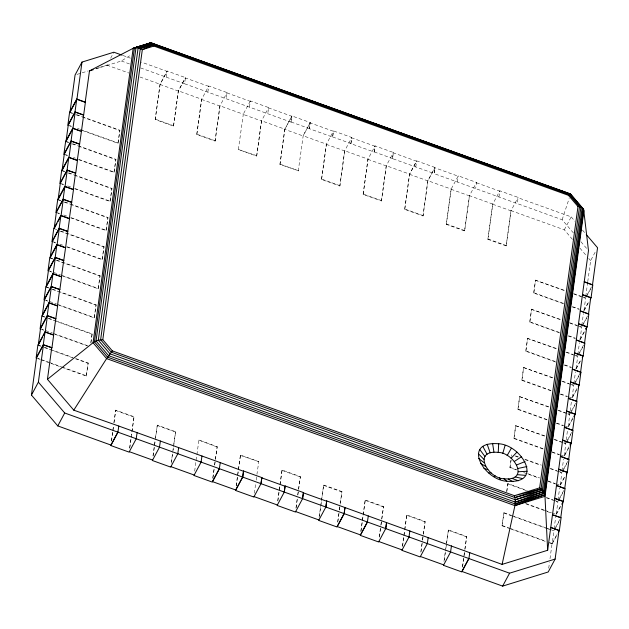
<?xml version="1.0" encoding="UTF-8"?>
<svg xmlns="http://www.w3.org/2000/svg" width="629" height="629" viewBox="0 0 629 629"><rect width="100%" height="100%" fill="white"/><g stroke="black" fill="none" stroke-linecap="round" stroke-linejoin="round"><path stroke-width="0.47" stroke-dasharray="3.15 2.36" d="M40.673 359.686L86.259 376.103L88.17 362.996L76.156 358.672M90.851 342.435L92.133 333.897L55.171 320.586M58.631 305.104L94.193 317.912L96.103 304.806L59.134 291.494M62.593 276.013L98.155 288.813L100.066 275.706L56.634 260.068M66.556 246.914L102.118 259.722L104.029 246.607L60.596 230.969M70.527 217.815L106.089 230.623L107.991 217.516L64.559 201.878M74.489 188.724L110.051 201.524L111.962 188.417L68.53 172.778M78.452 159.624L114.014 172.432L115.925 159.318L72.492 143.679M82.415 130.525L117.977 143.333L119.887 130.227L76.455 114.588M86.259 376.103L88.17 362.996M90.891 343.041L92.133 333.897M94.193 317.912L96.103 304.806M98.155 288.813L100.066 275.706M102.118 259.722L104.029 246.607M106.089 230.623L107.991 217.516M110.051 201.524L111.962 188.417M114.014 172.432L115.925 159.318M117.977 143.333L119.887 130.227M111.435 440.787L112.725 431.305M112.85 430.354L113.369 426.564M113.888 422.767L115.728 410.132L134.032 416.72L131.516 435.158M208.647 86.33L185.358 77.949L178.432 90.867L173.502 126.115L155.206 119.526L159.986 84.435L167.18 71.03L185.476 77.619L184.564 83.767L291.023 122.097L291.935 115.948L310.231 122.537L309.319 128.686L332.607 137.075L333.519 130.926L351.815 137.515L350.903 143.664L374.184 152.045L375.096 145.897L393.4 152.485L392.488 158.634L434.159 173.51L434.977 167.463L416.681 160.875L409.495 174.28L404.714 209.371L423.01 215.959L427.932 180.712L434.859 167.794L458.148 176.175M111.498 441.188L112.819 431.486M112.953 430.511L113.487 426.635M114.014 422.751L115.728 410.132M155.206 119.526L160.136 84.278L167.062 71.36L141.383 62.114M140.605 67.94L166.268 77.178L167.18 71.03M129.598 448.32L134.032 416.72M173.502 126.115L178.282 91.024L185.476 77.619M129.794 447.777L131.382 436.133M153.012 455.758L154.954 441.534M155.473 437.745L157.313 425.102L175.617 431.691L173.101 450.136M280.125 164.145L298.421 170.734L279.96 164.452L284.882 129.197L261.601 120.815L256.671 156.063L238.375 149.474L243.305 114.226L220.016 105.837L215.087 141.093L196.791 134.504L201.571 99.413L208.765 86L227.061 92.589L226.149 98.737M153.083 456.167L155.198 440.638M155.332 439.663L157.313 425.102M196.791 134.504L201.72 99.248L178.432 90.867M207.853 92.148L208.765 86M171.182 463.298L172.731 451.913M172.865 450.969L173.635 445.277M173.769 444.333L175.617 431.691M215.087 141.093L219.867 106.002L227.061 92.589M171.513 461.78L172.574 454.02M194.668 471.137L196.665 455.561M196.916 454.641L198.898 440.08L217.194 446.669L215.48 459.288M249.438 107.127L250.35 100.978L268.646 107.567L267.734 113.715M212.767 478.268L214.057 468.786M214.575 464.996L215.22 460.255M215.354 459.304L217.194 446.669M256.671 156.063L261.452 120.972L268.646 107.567M212.964 477.726L214.151 468.99M214.686 465.106L215.346 460.255M236.182 485.706L238.249 470.531M238.383 469.588L240.482 455.05L258.778 461.639L256.939 474.274M279.96 164.452L284.74 129.362L291.935 115.948M236.252 486.115L238.367 470.586M238.501 469.611L240.482 455.05M291.023 122.097L291.817 116.279L268.528 107.897M254.352 493.246L255.641 483.764M256.27 480.084L256.931 475.233M298.256 171.041L303.186 135.785L310.113 122.867L333.394 131.257L332.607 137.075M309.319 128.686L310.113 122.867M277.766 500.684L279.834 485.509M279.968 484.558L282.067 470.028L300.363 476.617L298.649 489.236M404.714 209.371L409.636 174.123L386.348 165.734L381.426 200.989L363.13 194.4L368.051 159.145L344.771 150.763L339.841 186.011L321.545 179.422L326.325 144.332L333.519 130.926M277.837 501.085L279.952 485.557M280.086 484.589L282.067 470.028M321.545 179.422L326.467 144.175L303.186 135.785M295.937 508.216L297.226 498.734M297.745 494.944L298.39 490.203M298.523 489.252L300.363 476.617M339.841 186.011L344.621 150.921L351.815 137.515M296.133 507.674L297.32 498.939M297.855 495.054L298.516 490.203M350.903 143.664L351.697 137.845L374.978 146.227L374.184 152.045M319.092 517.557L323.652 484.998L341.948 491.587L340.226 504.206M363.13 194.4L367.91 159.31L375.096 145.897M319.422 516.063L323.652 484.998M337.647 522.243L338.811 513.712M339.33 509.915L339.974 505.173M340.1 504.222L341.948 491.587M381.426 200.989L386.206 165.899L393.4 152.485M337.852 521.677L339.306 511M339.432 510.033L340.1 505.181M392.488 158.634L393.274 152.816L416.563 161.205L409.636 174.123M360.802 531.576L365.237 499.976L383.533 506.565L381.811 519.184M361.007 531.033L365.237 499.976M415.769 167.023L416.681 160.875M379.232 537.221L380.781 525.836M380.915 524.893L381.559 520.152M381.685 519.2L383.533 506.565M423.01 215.959L427.791 180.869L434.977 167.463M379.429 536.655L380.891 525.978M381.017 525.003L381.677 520.152M573.436 232.95L562.145 219.733L434.065 173.612L434.859 167.794M402.387 546.554L404.589 530.428M404.714 529.484L406.821 514.947L425.118 521.535L423.396 534.155M572.437 239.358L564.292 229.813L511.102 210.66L506.18 245.908L487.876 239.319L492.806 204.071L469.517 195.682L464.595 230.937L446.291 224.349L451.079 189.258L458.266 175.845L476.562 182.434L475.65 188.582M402.584 546.011L403.912 536.301M404.038 535.334L406.821 514.947M446.291 224.349L451.221 189.093L427.932 180.712M457.354 181.993L458.266 175.845M420.817 552.191L422.366 540.814M422.499 539.863L423.144 535.122M423.27 534.17L425.118 521.535M464.595 230.937L469.376 195.847L476.562 182.434M421.013 551.625L422.468 540.948M422.602 539.981L423.262 535.13M443.972 561.524L445.269 552.042M445.395 551.09L446.173 545.406M446.299 544.455L448.406 529.925L466.702 536.513L464.98 549.133M487.876 239.319L492.664 204.228L499.851 190.823L518.147 197.412L517.235 203.56M444.302 560.014L445.363 552.246M445.89 548.362L448.406 529.925M498.939 196.971L499.851 190.823M462.401 567.169L463.825 556.736M463.95 555.784L464.729 550.092M464.855 549.148L466.702 536.513M506.18 245.908L510.96 210.817L518.147 197.412M462.598 566.603L464.847 550.1M510.229 528.769L502.021 525.813L503.931 512.706L511.322 515.371M506.73 491.233L507.894 483.607L527.299 490.596M516.33 469.918L509.946 467.622L510.945 460.31M543.094 449.035L513.917 438.523L515.662 425.723L545.39 436.062M547.057 419.936L517.879 409.432L519.625 396.632L549.361 406.971M551.02 390.837L521.842 380.333L523.587 367.533L553.323 377.872M555.894 362.076L525.805 351.234L527.55 338.433L557.286 348.773M559.865 332.977L529.775 322.142L531.521 309.342L561.257 319.681M563.828 303.878L533.738 293.043L535.483 280.243L565.219 290.582M502.021 525.813L503.931 512.706M506.77 491.839L507.894 483.607M509.946 467.622L511.11 460.003M511.613 456.339L511.691 454.822M513.917 438.523L515.819 425.416M517.879 409.432L519.79 396.317M521.842 380.333L523.753 367.226M525.805 351.234L527.715 338.127M529.775 322.142L531.686 309.028M533.738 293.043L535.649 279.936M548.716 568.191L549.494 562.491M550.013 558.686L552.081 543.48L557.624 533.14M554.094 528.761L555.659 517.258M554.102 500.244L557.797 501.58L559.621 488.159M558.065 471.152L561.76 472.481L563.584 459.06M563.875 442.722L565.723 443.382L567.555 429.969M567.838 413.623L569.685 414.291L571.517 400.87M569.96 383.863L573.656 385.192L575.48 371.77M573.923 354.764L577.619 356.093L579.451 342.679M577.886 325.665L581.581 327.001L583.413 313.58M581.849 296.573L585.552 297.902L587.628 282.625M587.761 281.666L590.623 260.658L596.166 250.326M549.431 542.89L552.168 543.873L553.913 531.073L552.089 530.412M556.256 513.862L557.876 501.973L556.052 501.321M560.227 484.77L561.846 472.882L560.022 472.222M564.189 455.671L565.809 443.783L563.985 443.123M568.152 426.572L569.772 414.684L567.948 414.031M572.115 397.481L573.734 385.593L571.918 384.932M576.085 368.382L577.705 356.494L575.881 355.833M580.048 339.283L581.668 327.394L579.844 326.742M584.011 310.191L585.63 298.303L583.806 297.643M562.145 219.733L569.159 198.442M99.445 67.452L106.946 65.125L108.33 62.538M110.641 58.238L113.873 52.207M250.35 100.978L243.156 114.384L261.452 120.972M238.375 149.474L256.836 155.756M284.882 129.197L291.817 116.279M310.231 122.537L303.036 135.95L284.74 129.362M198.898 440.08L217.029 446.975M258.778 461.639L240.317 455.357M564.292 229.813L571.218 216.895L518.029 197.742M585.552 297.902L586.936 295.316M587.392 294.458L592.015 285.849M586.535 296.621L591.472 287.406M583.806 310.702L588.886 301.228M584.341 310.262L588.83 301.881M581.581 327.001L582.965 324.415M583.429 323.558L588.052 314.94M582.564 325.72L587.51 316.497M579.836 339.802L584.915 330.327M580.37 339.361L584.868 330.98M577.619 356.093L579.002 353.514M579.466 352.649L584.545 343.175M578.601 354.819L583.547 345.596M575.873 368.901L580.952 359.426M576.408 368.46L580.905 360.079M573.656 385.192L575.04 382.605M575.504 381.748L580.583 372.274M574.639 383.91L579.584 374.695M576.99 388.518L571.91 397.992L568.215 396.663M572.445 397.552L576.935 389.17M569.685 414.291L571.077 411.704M571.533 410.847L576.612 401.373M570.676 413.009L575.614 403.787M573.027 417.617L567.948 427.091L564.244 425.762M568.474 426.651L572.972 418.269M565.723 443.382L567.106 440.803M567.57 439.938L572.649 430.464M566.705 442.108L571.651 432.886M569.056 446.716L563.977 456.19L560.282 454.853M564.512 455.75L569.457 446.527M561.76 472.481L563.144 469.894M563.608 469.037L568.687 459.563M562.743 471.2L567.688 461.985M560.014 485.281L565.094 475.807M560.549 484.841L565.495 475.626M557.797 501.58L559.181 498.994M559.645 498.137L564.724 488.662M558.78 500.299L562.821 492.759M556.052 514.38L562.515 502.327M556.586 513.94L561.524 504.717M555.218 528.093L553.827 530.672L550.131 529.343M555.674 527.228L560.754 517.753M554.809 529.398L558.859 521.85M552.168 543.873L557.561 533.817M166.268 77.178L184.564 83.767M96.04 68.86L121.358 61.005L131.319 54.723M76.935 74.426L88.194 70.943M95.694 68.616L98.509 67.743M123.048 55.509L130.384 58.151M226.943 92.919L250.232 101.308M476.444 182.764L499.733 191.153M291.109 121.995L309.405 128.583M332.694 136.973L350.99 143.561M374.279 151.943L392.575 158.532M121.358 61.005L129.605 63.977M106.946 65.125L128.953 73.05M139.96 77.013L160.136 84.278M159.986 84.435L178.282 91.024M201.571 99.413L219.867 106.002M326.325 144.332L344.621 150.921M367.91 159.31L386.206 165.899M409.495 174.28L427.791 180.869M451.079 189.258L469.376 195.847M492.664 204.228L510.96 210.817M155.371 119.219L173.667 125.808M196.956 134.197L215.252 140.786M321.71 179.116L340.006 185.704M363.295 194.094L381.591 200.682M404.879 209.064L423.175 215.653M446.456 224.042L464.76 230.631M488.041 239.012L506.337 245.601M69.984 112.253L72.76 113.251M573.538 293.578L580.929 296.235M69.575 112.473L72.311 113.456M75.96 114.769L81.424 116.742M82.336 117.073L119.722 130.533M535.483 280.243L565.573 291.078M573.782 294.034L582.894 297.313M68.246 125.061L71.942 126.39M77.485 128.387L79.333 129.047M80.26 129.385L118.142 143.027M533.903 292.737L563.474 303.382M572.712 306.716L579.183 309.043M69.654 125.934L71.478 126.586M572.036 306.834L579.333 309.46M66.021 141.352L68.797 142.351M569.567 322.677L576.966 325.335M65.613 141.572L68.341 142.555M71.989 143.868L77.461 145.842M78.373 146.164L115.76 159.624M531.521 309.342L561.611 320.177M569.811 323.125L578.932 326.412M64.276 154.152L67.971 155.489M73.522 157.478L75.37 158.146M79.065 159.475L114.179 172.126M529.94 321.836L559.511 332.482M568.75 335.807L575.221 338.135M65.691 155.025L67.515 155.685M568.066 335.933L575.362 338.559M62.059 170.451L64.834 171.45M566.532 352.106L572.995 354.434M61.642 170.663L64.378 171.654M68.026 172.967L73.499 174.933M74.411 175.263L111.797 188.724M527.55 338.433L557.64 349.268M565.848 352.224L574.969 355.511M60.313 183.251L64.009 184.58M67.704 185.909L71.399 187.245M75.103 188.574L110.217 201.217M525.97 350.927L555.541 361.581M564.787 364.906L571.25 367.234M61.721 184.124L63.545 184.784M564.103 365.024L571.399 367.651M58.096 199.542L60.864 200.541M562.562 381.198L569.033 383.525M57.679 199.763L60.415 200.745M64.064 202.058L69.536 204.032M70.448 204.362L107.826 217.823M523.587 367.533L553.677 378.367M561.886 381.323L571.006 384.602M56.351 212.35L60.046 213.679M63.741 215.008L67.437 216.337M71.132 217.673L106.246 230.316M522.007 380.026L551.578 390.672M560.816 394.006L567.287 396.333M57.758 213.223L59.582 213.876M560.14 394.124L567.437 396.75M54.125 228.642L56.901 229.64M558.599 410.297L566.918 413.292M60.101 231.157L103.864 246.914M519.625 396.632L549.715 407.466M557.923 410.415L567.036 413.701M52.388 241.442L56.083 242.778M59.779 244.107L63.474 245.436M67.169 246.765L102.283 259.415M518.044 409.125L547.615 419.771M556.854 423.097L563.325 425.424M53.795 242.314L55.619 242.975M556.178 423.223L563.466 425.849M50.163 257.741L52.938 258.739M554.636 439.396L562.955 442.384M49.746 257.953L52.482 258.944M56.13 260.257L99.901 276.013M515.662 425.723L545.752 436.557M553.952 439.514L563.073 442.8M48.417 270.541L60.431 274.865M61.359 275.195L98.321 288.507M514.082 438.216L543.653 448.87M551.963 451.866L559.362 454.523M49.825 271.413L51.649 272.074M552.207 452.314L559.503 454.94M46.2 286.832L48.968 287.83M52.671 289.167L58.214 291.156M515.552 455.844L518.327 456.843M524.798 459.17L541.427 465.161M550.674 468.487L557.137 470.822M45.783 287.052L48.519 288.035M52.168 289.348L95.938 305.112M515.34 456.135L518.076 457.118M525.372 459.744L540.869 465.326M549.99 468.613L559.11 471.892M44.455 299.64L56.468 303.964M57.388 304.294L94.358 317.606M510.111 467.316L516.582 469.643M527.668 473.637L539.682 477.961M548.001 480.957L555.391 483.622M556.319 483.953L559.087 484.951M45.862 300.513L47.686 301.165M523.627 472.552L539.124 478.126M548.244 481.413L555.541 484.039M42.237 315.931L45.005 316.93M48.7 318.258L54.251 320.255M546.703 497.586L553.174 499.913M41.821 316.151L44.557 317.134M48.205 318.447L91.968 334.203M507.729 483.921L525.962 490.486M546.027 497.704L555.14 500.991M40.492 328.731L52.506 333.055M53.426 333.394L87.62 345.706M525.553 503.397L544.038 510.056M544.958 510.386L551.429 512.714M552.356 513.052L555.124 514.05M41.899 329.604L43.723 330.264M54.668 334.203L87.494 346.021M526.041 503.947L546.106 511.165M547.018 511.495L551.578 513.138M38.267 345.03L41.042 346.029M44.738 347.357L50.281 349.354M51.208 349.685L72.461 357.343M512.242 515.701L545.516 527.684M546.436 528.014L549.211 529.013M37.858 345.242L40.594 346.233M44.234 347.546L88.005 363.303M503.766 513.012L512.879 516.299M513.791 516.629L547.529 528.777M548.441 529.099L551.177 530.09M36.521 357.83L48.535 362.155M49.463 362.485L61.477 366.817M62.397 367.147L86.425 375.796M502.186 525.506L508.657 527.841M509.576 528.171L545.618 541.144M549.314 542.481L552.081 543.48M37.937 358.703L39.761 359.363M511.141 529.099L545.783 541.577M115.571 410.438L133.867 417.027M157.148 425.408L175.452 431.997M281.902 470.335L300.198 476.924M323.487 485.305L341.783 491.894M365.072 500.283L383.368 506.872M406.656 515.253L424.952 521.842M448.241 530.231L466.537 536.82M571.218 216.895L574.977 221.298M582.501 230.112L585.009 233.052M580.96 241.764L587.227 249.108M579.962 248.172L586.236 255.516M588.744 258.456L590.623 260.658"/><path stroke-width="0.94" d="M498.239 452.377C471.892 449.845 487.632 478.362 503.963 478.771C530.31 481.303 514.569 452.778 498.239 452.377L498.687 443.76C460.915 440.693 483.63 480.116 506.817 481.232C544.588 484.306 521.873 444.884 498.687 443.76M502.091 564.394L514.923 505.63L515.293 499.764L514.428 495.683L112.347 350.896L102.794 339.707L142.327 49.644L153.35 44.871L569.159 194.605L579.513 206.729L582.116 207.798L583.649 209.575L588.485 250.578L547.647 550.273L502.091 564.394L326.718 500.943L325.814 507.029M136.194 438.743L137.098 432.658L118.802 426.069L117.898 432.154L110.971 445.073L57.782 425.919L31.45 395.075L36.521 357.83L43.448 344.912L51.948 347.751L53.685 334.942L45.044 331.837L37.858 345.242L36.112 358.05L43.299 344.637L45.044 331.837M42.237 315.931L44.455 299.64L51.381 286.714L59.873 289.552L61.618 276.752L52.978 273.639L45.783 287.052L44.038 299.852L51.232 286.447L52.978 273.639M58.096 199.542L60.313 183.251L67.24 170.333L75.732 173.172L77.477 160.364L68.836 157.258L61.642 170.663L59.897 183.471L67.091 170.058L68.836 157.258M69.984 112.253L75.063 75.008L81.99 62.09L113.873 52.207L122.128 55.179M49.007 302.738L41.821 316.151L40.075 328.951L47.269 315.538L49.007 302.738L57.656 305.851L53.473 335.092L45.194 332.112L47.419 315.813L55.69 318.793M56.94 244.547L49.746 257.953L48.008 270.761L55.195 257.347L56.94 244.547L65.581 247.653L61.406 276.894L53.127 273.914L55.344 257.623L63.623 260.603M60.903 215.448L53.717 228.862L51.971 241.662L59.157 228.248L60.903 215.448L69.544 218.562L65.581 247.653M64.873 186.349L57.679 199.763L55.934 212.563L63.128 199.157L64.873 186.349L73.514 189.463L69.332 218.703L61.052 215.723L63.277 199.424L71.549 202.412M72.799 128.159L65.613 141.572L63.867 154.372L71.053 140.959L72.799 128.159L81.44 131.272L77.265 160.513L69.905 157.863M76.762 99.06L69.575 112.473L67.83 125.273L75.016 111.868L76.762 99.06L85.41 102.173L81.44 131.272M31.45 395.075L38.377 382.157L43.448 344.912M42.693 315.066L49.164 303.013L51.381 286.714M59.315 228.524L52.388 241.442L50.163 257.741L57.09 244.823L59.315 228.524L67.586 231.503M58.552 198.685L65.023 186.624L67.24 170.333M71.203 141.234L68.986 157.525L62.059 170.451L64.276 154.152L71.203 141.234L79.482 144.214M83.445 115.115L75.173 112.135L72.948 128.434L80.308 131.084M70.448 111.396L76.919 99.335L81.99 62.09M118.802 426.069L73.782 410.163L47.45 379.318L51.727 347.892M49.164 303.013L57.436 305.993L59.661 289.702M65.023 186.624L73.294 189.604L75.519 173.313M76.919 99.335L85.19 102.315L89.475 70.888L133.175 48.299L151.149 42.882L570.456 193.874L583.044 208.624L544.25 493.285L544.989 496.312L547.647 550.273M570.377 194.738L570.511 194.188L150.347 42.89L133.175 48.299L93.061 342.726L47.45 379.318M570.511 194.188L151.149 42.882L134.48 47.812L94.421 341.783L93.061 342.726L106.6 358.601L514.923 505.63L544.989 496.312L583.924 210.605L582.69 209.158M151.149 42.882L136.006 47.607L96.033 340.957L108.581 355.66L515.348 502.131L544.25 493.285L542.34 490.258L539.651 487.86L514.428 495.683L541.058 488.945L579.513 206.729L577.988 206.524L568.443 195.336L153.885 46.059L142.327 49.644L138.136 47.812L134.48 47.812M153.885 46.059L151.943 43.228L138.136 47.812L98.305 340.163L109.941 353.805L515.293 499.764L543.432 491.729L582.116 207.798M152.69 43.904L140.314 48.527L100.632 339.746L111.239 352.177L514.962 497.555L542.34 490.258L580.921 207.161L569.756 194.086L152.69 43.904L138.136 47.812M159.483 447.133L160.387 441.047L178.683 447.636L177.779 453.721M201.068 462.103L201.972 456.017L220.268 462.606L219.364 468.691L212.437 481.61L235.726 489.999L242.652 477.081L243.549 470.995L261.853 477.584L261.027 483.63L253.833 497.036L235.537 490.447L242.731 477.041L243.549 470.995M260.949 483.67L261.853 477.584M284.229 492.051L285.134 485.965L303.43 492.554L302.612 498.6L295.418 512.014L277.122 505.425L284.316 492.012L285.134 485.965M302.533 498.64L303.43 492.554M326.718 500.943L325.893 506.99L318.706 520.395L337.002 526.984L344.197 513.579L345.014 507.532M344.904 507.792L344.118 513.618L337.183 526.536L360.472 534.917L367.399 521.999L368.303 515.914M385.695 528.588L386.489 522.77M386.599 522.502L385.774 528.549L378.587 541.962L360.291 535.373L367.478 521.96M408.984 536.977L409.888 530.892M428.184 537.481L427.358 543.527L420.172 556.932L401.876 550.344L409.062 536.938M450.568 551.947L451.473 545.862M450.647 551.908L443.461 565.322L461.757 571.91L468.943 558.497L469.769 552.451M539.651 487.86L577.988 206.524M514.923 505.63L544.777 494.834L583.649 209.575L570.204 193.834L568.443 195.336M468.864 558.536L461.938 571.454L502.65 586.118L548.197 571.989L555.124 559.071L559.016 530.562L550.737 527.582M564.724 488.662L566.941 472.363L558.662 469.383M562.633 440.292L570.904 443.272L568.687 459.563L560.392 456.355L569.033 459.469L567.287 472.269L566.391 473.944M580.583 372.274L582.8 355.983L574.521 353.003M578.491 323.904L586.763 326.883L584.545 343.175L576.25 339.967L584.891 343.08L583.146 355.888L582.25 357.563M558.466 532.142L559.362 530.467L561.107 517.659L552.482 514.774M562.428 503.043L563.325 501.368L565.07 488.568L556.429 485.454L563.804 488.332M570.354 444.852L571.258 443.178L573.003 430.37L564.355 427.256L572.649 430.464L574.875 414.173L566.595 411.193M573.868 416.595L575.221 414.079L576.966 401.278L568.341 398.393M578.287 386.654L579.183 384.979L580.929 372.179L572.288 369.066L579.663 371.943M585.764 329.305L587.116 326.789L588.862 313.989L580.213 310.875L588.508 314.083L590.733 297.784L582.454 294.804M590.183 299.365L591.079 297.69L592.825 284.89L584.184 281.776L592.479 284.984L597.55 247.74L586.267 234.523M502.736 453.564L505.071 445.45M137.098 432.658L160.387 441.047M178.683 447.636L201.972 456.017M220.268 462.606L243.439 471.255M75.173 112.135L68.246 125.061L66.021 141.352L72.492 129.291M63.277 199.424L56.351 212.35L54.125 228.642L56.901 223.476M57.821 221.754L60.596 216.58M55.344 257.623L48.417 270.541L46.2 286.832L53.127 273.914M47.419 315.813L40.492 328.731L38.267 345.03L42.426 337.278M43.346 335.556L45.194 332.112M57.782 425.919L64.708 413.001L38.377 382.157M117.977 432.115L110.783 445.529L129.079 452.117L136.273 438.704M159.562 447.093L152.367 460.499L170.663 467.088L177.858 453.682M201.146 462.063L193.952 475.477L212.248 482.066L219.442 468.652M585.843 328.605L586.763 326.883M580.032 373.854L580.929 372.179M569.984 444.994L570.904 443.272M502.65 586.118L509.576 573.192L555.124 559.071M507.123 455.577L511.298 448.304M73.782 410.163L106.6 358.601L112.347 350.896M494.205 476.688L495.078 475.571M511.102 458.266L516.944 452.125M514.388 461.45L521.622 456.646M150.347 42.89L133.175 48.299M516.779 464.917L525.011 461.568M515.348 502.131L543.432 491.729M102.794 339.707L98.305 340.163L94.421 341.783L107.543 357.154L515.206 503.955L544.25 493.285M515.293 499.764L542.34 490.258M514.962 497.555L541.058 488.945M89.475 70.888L93.226 69.733M515.206 503.955L544.777 494.834M140.314 48.527L153.35 44.871M136.006 47.607L151.943 43.228M518.099 468.432L526.882 466.561M518.257 471.75L527.11 471.27M488.56 472.874L491.107 472.882M517.25 474.651L525.679 475.382M515.143 476.924L522.691 478.614M483.882 468.346L487.813 469.69M75.016 111.868L83.665 114.973M582.438 294.576L591.079 297.69M71.053 140.959L79.694 144.072M578.476 323.676L587.116 326.789M67.091 170.058L75.732 173.172M574.505 352.775L583.146 355.888M63.128 199.157L71.769 202.263M570.542 381.866L579.183 384.979M570.558 382.094L578.837 385.074L576.612 401.373L569.261 398.723M59.157 228.248L67.806 231.362M566.58 410.965L575.221 414.079M57.09 244.823L64.449 247.464M55.195 257.347L63.836 260.461M562.609 440.064L571.258 443.178M51.232 286.447L59.873 289.552M558.646 469.155L567.287 472.269M47.269 315.538L55.91 318.651M554.684 498.254L563.325 501.368M554.699 498.483L562.979 501.462L560.754 517.753L553.402 515.104M43.299 344.637L51.948 347.751M550.721 527.354L559.362 530.467M261.743 477.843L285.023 486.233M303.32 492.821L326.608 501.203M64.708 413.001L509.576 573.192M129.267 451.661L152.556 460.051M170.852 466.639L194.141 475.021M254.022 496.588L277.303 504.969M295.606 511.558L318.887 519.947M378.768 541.506L402.057 549.895M420.353 556.484L443.642 564.866M512.077 478.433L518.335 480.753M508.263 479.062L512.918 481.649M480.493 463.424L485.423 466.223M478.622 458.439L484.102 462.716M503.963 478.771L506.817 481.232M478.394 453.721L483.945 459.398M479.825 449.609L484.951 456.497M482.813 446.378L487.058 454.217M499.465 477.576L500.432 479.542M487.168 444.239L490.125 452.715M492.586 443.351L493.938 452.086"/></g></svg>
